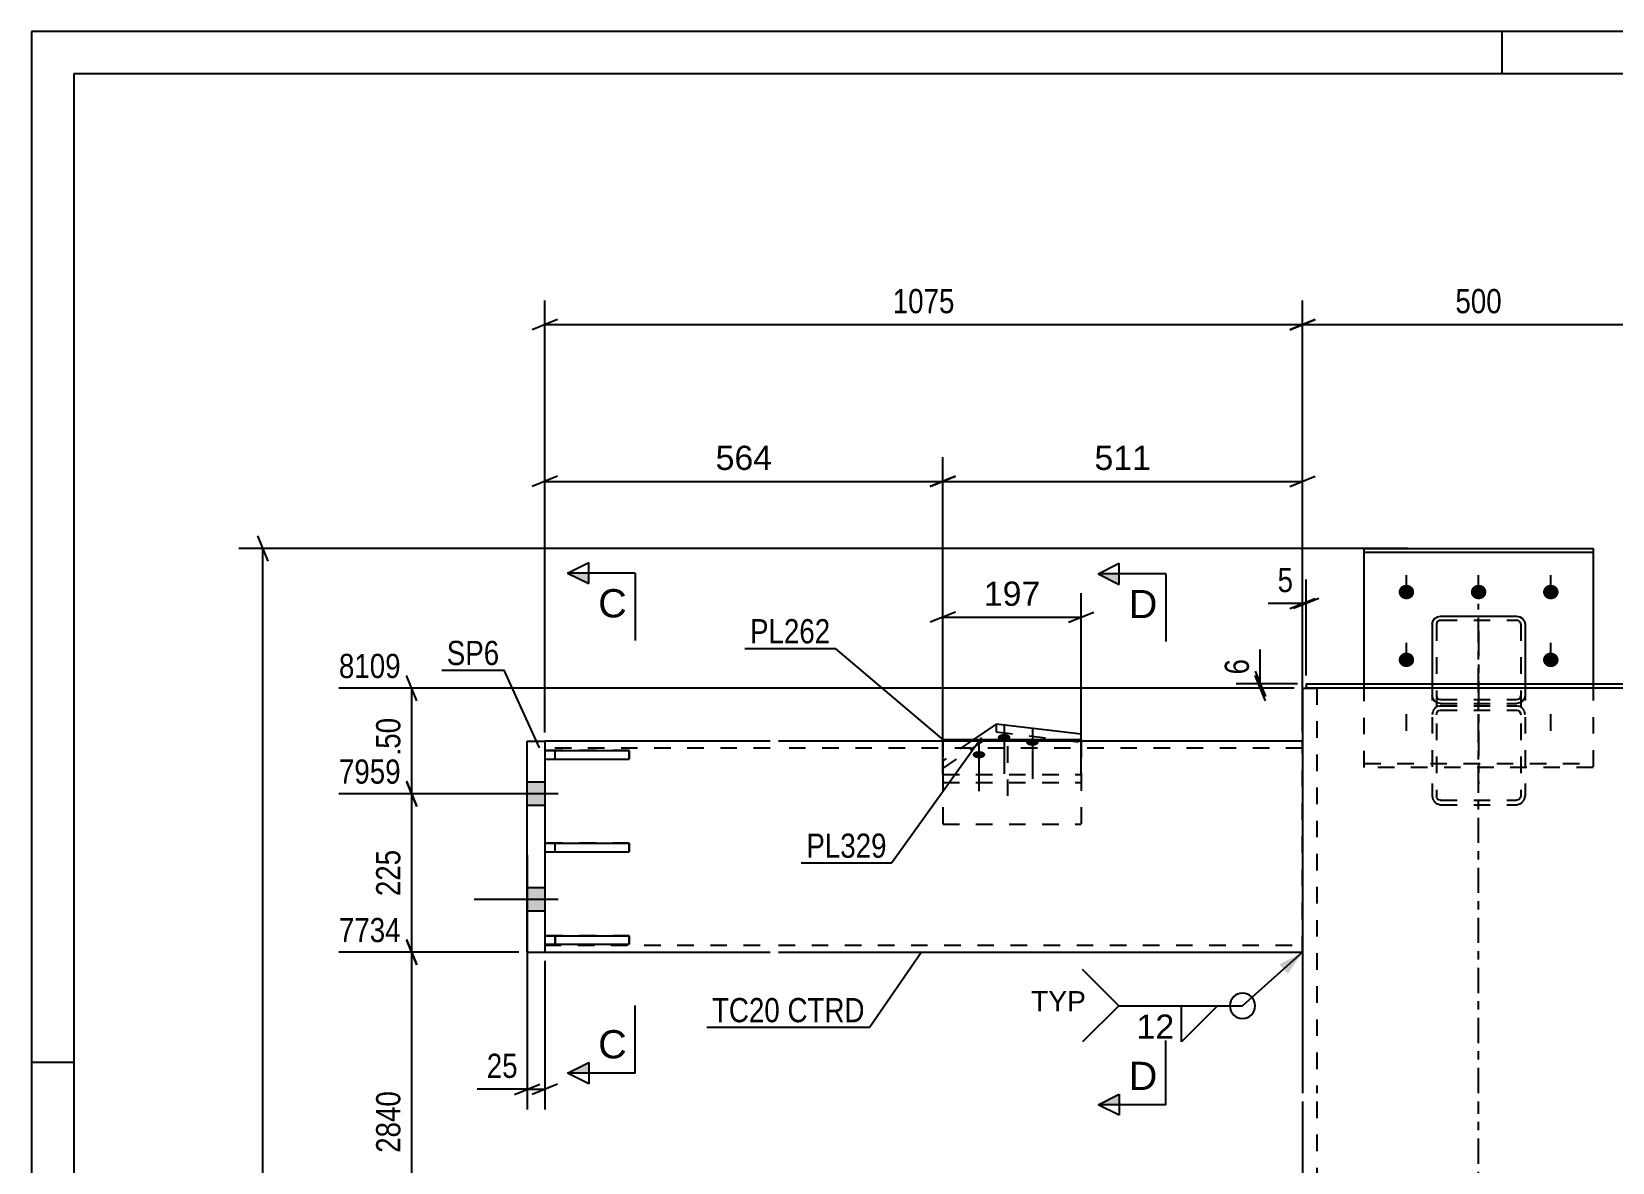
# Model space of a CAD drawing. Header units: millimetres. Extents: x -171 to 423, y -185 to 235.
# Drawn here: x -171.1 to 15.9, y 101.4 to 235.2 of the extents above; entities that cross this region are included whole.
import ezdxf

# ---------------------------------------------------------------- set-up
doc = ezdxf.new("R2010")
doc.units = ezdxf.units.MM
doc.linetypes.add('DXK_LINE_DOT2', pattern=[3.9198, 1.9599, -1.9599])
doc.linetypes.add('DXK_LINE_DOT3', pattern=[5.9187, 2.979, -0.9799, 0.9799, -0.9799])
doc.styles.add('Arial', font='ARIAL.TTF', dxfattribs={"height": 0.2})
doc.styles.add('Arial Narrow', font='ARIALN.TTF', dxfattribs={"height": 0.2})

# ---------------------------------------------------------------- blocks, each defined once
blk = doc.blocks.new('Unknown-284928297-1134')
at = {"color": 5, "linetype": 'Continuous'}
for p, q in [((422.87, 235.18), (-171.13, 235.18)), ((-171.13, 235.18), (-171.13, -184.82)), ((2.87, 230.18), (2.87, 235.18)), ((417.87, 230.18), (-166.13, 230.18)), ((-166.13, 230.18), (-166.13, -179.82)), ((-166.13, 113.18), (-171.13, 113.18))]:
    blk.add_line(p, q, dxfattribs=at)
blk = doc.blocks.new('Part-284928297-3013 - 2965')
at = {"color": 2, "linetype": 'Continuous'}
for p, q in [((-20.33, 157.97), (20.5, 157.97)), ((-20.33, 157.97), (-20.33, 157.47)), ((-20.33, 157.47), (-18.94, 157.47)), ((20.5, 157.47), (19.1, 157.47)), ((20.5, 157.97), (20.5, 157.47))]:
    blk.add_line(p, q, dxfattribs=at)
at = {"color": 7, "linetype": 'DXK_LINE_DOT2'}
blk.add_line((19.1, 157.47), (-18.94, 157.47), dxfattribs=at)
blk = doc.blocks.new('Bolt-284928297-3141 - 2965')
at = {"linetype": 'Continuous'}
for points in [[(-56.07, 151.22), (-56.23, 151.23), (-56.37, 151.26), (-56.51, 151.3), (-56.63, 151.36), (-56.72, 151.43), (-56.78, 151.51), (-56.81, 151.6), (-56.81, 151.68), (-56.78, 151.77), (-56.72, 151.85), (-56.63, 151.92), (-56.51, 151.98), (-56.37, 152.02), (-56.23, 152.05), (-56.07, 152.06), (-55.91, 152.05), (-55.76, 152.02), (-55.63, 151.98), (-55.51, 151.92), (-55.42, 151.85), (-55.36, 151.77), (-55.32, 151.68), (-55.32, 151.6), (-55.36, 151.51), (-55.42, 151.43), (-55.51, 151.36), (-55.63, 151.3), (-55.76, 151.26), (-55.91, 151.23)], [(-59.04, 149.17), (-59.19, 149.18), (-59.34, 149.2), (-59.48, 149.25), (-59.59, 149.31), (-59.69, 149.38), (-59.75, 149.47), (-59.78, 149.55), (-59.78, 149.64), (-59.75, 149.73), (-59.69, 149.82), (-59.59, 149.89), (-59.48, 149.95), (-59.34, 150), (-59.19, 150.02), (-59.04, 150.03), (-58.88, 150.02), (-58.73, 150), (-58.6, 149.95), (-58.48, 149.89), (-58.39, 149.82), (-58.32, 149.73), (-58.29, 149.64), (-58.29, 149.55), (-58.32, 149.47), (-58.39, 149.38), (-58.48, 149.31), (-58.6, 149.25), (-58.73, 149.2), (-58.88, 149.18)], [(-52.71, 150.65), (-52.87, 150.66), (-53.02, 150.68), (-53.15, 150.73), (-53.27, 150.79), (-53.36, 150.86), (-53.42, 150.94), (-53.46, 151.03), (-53.46, 151.11), (-53.42, 151.2), (-53.36, 151.28), (-53.27, 151.35), (-53.15, 151.41), (-53.02, 151.46), (-52.87, 151.48), (-52.71, 151.49), (-52.56, 151.48), (-52.41, 151.46), (-52.27, 151.41), (-52.15, 151.35), (-52.06, 151.28), (-52, 151.2), (-51.97, 151.11), (-51.97, 151.03), (-52, 150.94), (-52.06, 150.86), (-52.15, 150.79), (-52.27, 150.73), (-52.41, 150.68), (-52.56, 150.66)]]:
    blk.add_hatch(color=1, dxfattribs=at).paths.add_polyline_path(points)
at = {"color": 1, "linetype": 'Continuous'}
for p, q in [((-56.07, 153.21), (-56.07, 147.33)), ((-52.71, 152.64), (-52.71, 146.76)), ((-59.04, 151.17), (-59.04, 145.29))]:
    blk.add_line(p, q, dxfattribs=at)
at = {"color": 1, "linetype": 'DXK_LINE_DOT2'}
blk.add_line((-55.68, 150.59), (-55.68, 144.72), dxfattribs=at)
blk = doc.blocks.new('Part-284928297-2979 - 2965')
at = {"linetype": 'Continuous'}
blk.add_hatch(color=2, dxfattribs=at).paths.add_polyline_path([(0.08, 29.23), (-0.72, 30.63), (0.88, 30.63)])
at = {"color": 7, "linetype": 'DXK_LINE_DOT3'}
for p, q in [((0.08, 109.56), (0.08, 167.47)), ((0.08, 30.17), (0.08, 108.56)), ((0.08, -10), (0.08, 29.17))]:
    blk.add_line(p, q, dxfattribs=at)
at = {"color": 2, "linetype": 'Continuous'}
for p, q in [((-20.75, 157.47), (-20.75, 109.56)), ((-20.75, 157.47), (-20.33, 157.47)), ((19.1, 157.47), (-18.94, 157.47)), ((20.92, 157.47), (20.5, 157.47)), ((20.92, 157.47), (20.92, 109.56)), ((-20.75, 108.56), (-20.75, 30.17)), ((20.92, 108.56), (20.92, 30.17)), ((0.08, 29.23), (-0.72, 30.63)), ((-0.72, 30.63), (0.88, 30.63)), ((0.88, 30.63), (0.08, 29.23)), ((-20.75, 29.17), (-20.75, 12.5)), ((20.92, 29.17), (20.92, 12.5))]:
    blk.add_line(p, q, dxfattribs=at)
at = {"color": 7, "linetype": 'DXK_LINE_DOT2'}
for p, q in [((-18.96, 157.47), (-20.33, 157.47)), ((-18.94, 157.47), (-19.77, 157.47)), ((-19.08, 157.47), (-19.08, 109.56)), ((-18.96, 157.47), (-18.94, 157.47)), ((20.5, 157.47), (18.76, 157.47)), ((19.25, 157.47), (19.25, 109.56)), ((-19.08, 108.56), (-19.08, 30.17)), ((19.25, 108.56), (19.25, 30.17)), ((-19.08, 29.17), (-19.08, 0)), ((19.25, 29.17), (19.25, 0)), ((-20.75, 12.5), (-20.75, 0)), ((20.92, 12.5), (20.92, 0)), ((20.92, 0), (-20.75, 0))]:
    blk.add_line(p, q, dxfattribs=at)
at = {"color": 2, "linetype": 'Continuous'}
blk.add_circle((0.08, 30.13), 1, dxfattribs=at)
blk = doc.blocks.new('Bolt-284928297-2983 - 2965')
at = {"linetype": 'Continuous'}
for points in [[(-112.5, 146.35), (-112.5, 143.6), (-110.42, 143.6), (-110.42, 146.35)], [(-112.5, 146.35), (-112.5, 143.6), (-110.42, 143.6), (-110.42, 146.35)], [(-112.5, 133.85), (-112.5, 131.1), (-110.42, 131.1), (-110.42, 133.85)], [(-112.5, 133.85), (-112.5, 131.1), (-110.42, 131.1), (-110.42, 133.85)]]:
    blk.add_hatch(color=1, dxfattribs=at).paths.add_polyline_path(points)
at = {"color": 1, "linetype": 'Continuous'}
for p, q in [((-110.42, 146.35), (-112.5, 146.35)), ((-110.42, 146.35), (-112.5, 146.35)), ((-108.83, 144.97), (-118.75, 144.97)), ((-108.83, 144.97), (-118.75, 144.97)), ((-110.42, 143.6), (-112.5, 143.6)), ((-110.42, 143.6), (-112.5, 143.6)), ((-110.42, 133.85), (-112.5, 133.85)), ((-110.42, 133.85), (-112.5, 133.85)), ((-108.83, 132.47), (-118.75, 132.47)), ((-108.83, 132.47), (-118.75, 132.47)), ((-110.42, 131.1), (-112.5, 131.1)), ((-110.42, 131.1), (-112.5, 131.1))]:
    blk.add_line(p, q, dxfattribs=at)
blk = doc.blocks.new('Bolt-284928297-2984 - 2965')
at = {"linetype": 'Continuous'}
for points in [[(-8.46, 169.71), (-8.27, 169.69), (-8.09, 169.64), (-7.92, 169.55), (-7.78, 169.43), (-7.66, 169.28), (-7.59, 169.12), (-7.55, 168.94), (-7.55, 168.76), (-7.59, 168.58), (-7.66, 168.42), (-7.78, 168.27), (-7.92, 168.15), (-8.09, 168.06), (-8.27, 168.01), (-8.46, 167.99), (-8.65, 168.01), (-8.83, 168.06), (-9, 168.15), (-9.14, 168.27), (-9.25, 168.42), (-9.33, 168.58), (-9.37, 168.76), (-9.37, 168.94), (-9.33, 169.12), (-9.25, 169.28), (-9.14, 169.43), (-9, 169.55), (-8.83, 169.64), (-8.65, 169.69)], [(0.08, 169.71), (0.27, 169.69), (0.46, 169.64), (0.62, 169.55), (0.76, 169.43), (0.88, 169.28), (0.96, 169.12), (1, 168.94), (1, 168.76), (0.96, 168.58), (0.88, 168.42), (0.76, 168.27), (0.62, 168.15), (0.46, 168.06), (0.27, 168.01), (0.08, 167.99), (-0.11, 168.01), (-0.29, 168.06), (-0.46, 168.15), (-0.6, 168.27), (-0.71, 168.42), (-0.79, 168.58), (-0.83, 168.76), (-0.83, 168.94), (-0.79, 169.12), (-0.71, 169.28), (-0.6, 169.43), (-0.46, 169.55), (-0.29, 169.64), (-0.11, 169.69)], [(8.63, 169.71), (8.82, 169.69), (9, 169.64), (9.16, 169.55), (9.31, 169.43), (9.42, 169.28), (9.5, 169.12), (9.54, 168.94), (9.54, 168.76), (9.5, 168.58), (9.42, 168.42), (9.31, 168.27), (9.16, 168.15), (9, 168.06), (8.82, 168.01), (8.63, 167.99), (8.43, 168.01), (8.25, 168.06), (8.09, 168.15), (7.94, 168.27), (7.83, 168.42), (7.75, 168.58), (7.71, 168.76), (7.71, 168.94), (7.75, 169.12), (7.83, 169.28), (7.94, 169.43), (8.09, 169.55), (8.25, 169.64), (8.43, 169.69)], [(-8.46, 161.68), (-8.27, 161.67), (-8.09, 161.61), (-7.92, 161.52), (-7.78, 161.4), (-7.66, 161.25), (-7.59, 161.09), (-7.55, 160.91), (-7.55, 160.73), (-7.59, 160.56), (-7.66, 160.39), (-7.78, 160.25), (-7.92, 160.13), (-8.09, 160.04), (-8.27, 159.98), (-8.46, 159.96), (-8.65, 159.98), (-8.83, 160.04), (-9, 160.13), (-9.14, 160.25), (-9.25, 160.39), (-9.33, 160.56), (-9.37, 160.73), (-9.37, 160.91), (-9.33, 161.09), (-9.25, 161.25), (-9.14, 161.4), (-9, 161.52), (-8.83, 161.61), (-8.65, 161.67)], [(8.63, 161.68), (8.82, 161.67), (9, 161.61), (9.16, 161.52), (9.31, 161.4), (9.42, 161.25), (9.5, 161.09), (9.54, 160.91), (9.54, 160.73), (9.5, 160.56), (9.42, 160.39), (9.31, 160.25), (9.16, 160.13), (9, 160.04), (8.82, 159.98), (8.63, 159.96), (8.43, 159.98), (8.25, 160.04), (8.09, 160.13), (7.94, 160.25), (7.83, 160.39), (7.75, 160.56), (7.71, 160.73), (7.71, 160.91), (7.75, 161.09), (7.83, 161.25), (7.94, 161.4), (8.09, 161.52), (8.25, 161.61), (8.43, 161.67)]]:
    blk.add_hatch(color=1, dxfattribs=at).paths.add_polyline_path(points)
at = {"color": 1, "linetype": 'Continuous'}
for p, q in [((-8.46, 168.48), (-8.46, 170.85)), ((0.08, 168.48), (0.08, 170.85)), ((8.63, 168.48), (8.63, 170.85)), ((-8.46, 160.45), (-8.46, 162.82)), ((8.63, 160.45), (8.63, 162.82))]:
    blk.add_line(p, q, dxfattribs=at)
at = {"color": 1, "linetype": 'DXK_LINE_DOT2'}
for p, q in [((-8.46, 152.43), (-8.46, 154.79)), ((0.08, 152.43), (0.08, 154.79)), ((8.63, 152.43), (8.63, 154.79))]:
    blk.add_line(p, q, dxfattribs=at)
blk = doc.blocks.new('Part-284928297-3002 - 2965')
at = {"color": 7, "linetype": 'DXK_LINE_DOT2'}
for p, q in [((-100.42, 150.08), (-110.42, 150.08)), ((-110.42, 150.08), (-110.42, 149.08)), ((-109.17, 149.08), (-109.17, 150.08)), ((-100.42, 149.08), (-100.42, 150.08)), ((-110.42, 149.08), (-100.42, 149.08))]:
    blk.add_line(p, q, dxfattribs=at)
blk = doc.blocks.new('Part-284928297-3003 - 2965')
at = {"color": 7, "linetype": 'DXK_LINE_DOT2'}
for p, q in [((-100.42, 139.12), (-110.42, 139.12)), ((-110.42, 139.12), (-110.42, 138.12)), ((-109.17, 138.12), (-109.17, 139.12)), ((-100.42, 138.12), (-100.42, 139.12)), ((-110.42, 138.12), (-100.42, 138.12))]:
    blk.add_line(p, q, dxfattribs=at)
blk = doc.blocks.new('Part-284928297-3004 - 2965')
at = {"color": 2, "linetype": 'Continuous'}
for p, q in [((-110.42, 150.08), (-100.42, 150.08)), ((-110.42, 150.08), (-110.42, 149.08)), ((-100.42, 150.08), (-100.42, 149.08)), ((-110.42, 149.08), (-100.42, 149.08))]:
    blk.add_line(p, q, dxfattribs=at)
at = {"color": 7, "linetype": 'DXK_LINE_DOT2'}
blk.add_line((-109.17, 149.08), (-109.17, 150.08), dxfattribs=at)
blk = doc.blocks.new('Part-284928297-3005 - 2965')
at = {"color": 2, "linetype": 'Continuous'}
for p, q in [((-110.42, 139.12), (-100.42, 139.12)), ((-110.42, 139.12), (-110.42, 138.12)), ((-100.42, 139.12), (-100.42, 138.12)), ((-110.42, 138.12), (-100.42, 138.12))]:
    blk.add_line(p, q, dxfattribs=at)
at = {"color": 7, "linetype": 'DXK_LINE_DOT2'}
blk.add_line((-109.17, 138.12), (-109.17, 139.12), dxfattribs=at)
blk = doc.blocks.new('Part-284928297-3007 - 2965')
at = {"color": 2, "linetype": 'Continuous'}
for p, q in [((-13.46, 157.97), (-13.46, 174)), ((-13.46, 174), (13.63, 174)), ((13.63, 174), (13.63, 157.97)), ((-13.46, 173.55), (13.63, 173.55))]:
    blk.add_line(p, q, dxfattribs=at)
at = {"color": 7, "linetype": 'DXK_LINE_DOT2'}
for p, q in [((-13.46, 148.1), (-13.46, 157.97)), ((13.63, 157.97), (13.63, 148.1)), ((-13.46, 148.55), (13.63, 148.55)), ((13.63, 148.1), (-13.46, 148.1))]:
    blk.add_line(p, q, dxfattribs=at)
blk = doc.blocks.new('Part-284928297-3019 - 2965')
at = {"color": 7, "linetype": 'DXK_LINE_DOT2'}
for p, q in [((-100.42, 128.16), (-110.42, 128.16)), ((-110.42, 128.16), (-110.42, 127.16)), ((-109.17, 128.16), (-109.17, 127.16)), ((-100.42, 127.16), (-100.42, 128.16)), ((-110.42, 127.16), (-100.42, 127.16))]:
    blk.add_line(p, q, dxfattribs=at)
blk = doc.blocks.new('Part-284928297-3022 - 2965')
at = {"color": 2, "linetype": 'Continuous'}
for p, q in [((-110.42, 128.16), (-100.42, 128.16)), ((-110.42, 128.16), (-110.42, 127.16)), ((-100.42, 128.16), (-100.42, 127.16)), ((-110.42, 127.16), (-100.42, 127.16))]:
    blk.add_line(p, q, dxfattribs=at)
at = {"color": 7, "linetype": 'DXK_LINE_DOT2'}
blk.add_line((-109.17, 127.16), (-109.17, 128.16), dxfattribs=at)
blk = doc.blocks.new('Part-284928297-3133 - 2965')
at = {"color": 2, "linetype": 'Continuous'}
for p, q in [((-5.42, 165.05), (-5.34, 165.41)), ((-5.42, 165.05), (-5.42, 157.97)), ((-5.34, 165.41), (-5.12, 165.72)), ((-5.12, 165.72), (-4.8, 165.92)), ((-4.8, 165.92), (-4.42, 165.99)), ((-4.42, 165.99), (4.58, 165.99)), ((4.58, 165.99), (4.97, 165.92)), ((4.97, 165.92), (5.29, 165.72)), ((5.29, 165.72), (5.51, 165.41)), ((5.51, 165.41), (5.58, 165.05)), ((5.58, 165.05), (5.58, 157.97))]:
    blk.add_line(p, q, dxfattribs=at)
at = {"color": 7, "linetype": 'DXK_LINE_DOT2'}
for p, q in [((-4.88, 165.23), (-4.92, 165.05)), ((-4.92, 165.05), (-4.92, 144.75)), ((-4.77, 165.38), (-4.88, 165.23)), ((-4.61, 165.49), (-4.77, 165.38)), ((-4.42, 165.52), (-4.61, 165.49)), ((-4.42, 165.52), (4.58, 165.52)), ((4.77, 165.49), (4.58, 165.52)), ((4.94, 165.38), (4.77, 165.49)), ((5.05, 165.23), (4.94, 165.38)), ((5.08, 165.05), (5.05, 165.23)), ((5.08, 165.05), (5.08, 144.75)), ((-5.42, 157.97), (-5.42, 144.75)), ((5.58, 157.97), (5.58, 144.75)), ((-5.34, 156.24), (-5.42, 156.59)), ((-5.12, 155.93), (-5.34, 156.24)), ((-4.8, 155.73), (-5.12, 155.93)), ((-4.92, 156.59), (-4.88, 156.42)), ((-4.88, 156.42), (-4.77, 156.26)), ((-4.42, 155.66), (-4.8, 155.73)), ((-4.42, 155.39), (-4.8, 155.31)), ((-4.77, 156.26), (-4.61, 156.16)), ((-4.61, 156.16), (-4.42, 156.13)), ((-4.42, 156.13), (4.58, 156.13)), ((-4.42, 155.66), (4.58, 155.66)), ((-4.42, 155.39), (4.58, 155.39)), ((4.58, 156.13), (4.77, 156.16)), ((4.97, 155.73), (4.58, 155.66)), ((4.97, 155.31), (4.58, 155.39)), ((4.77, 156.16), (4.94, 156.26)), ((4.94, 156.26), (5.05, 156.42)), ((5.29, 155.93), (4.97, 155.73)), ((5.05, 156.42), (5.08, 156.59)), ((5.51, 156.24), (5.29, 155.93)), ((5.58, 156.59), (5.51, 156.24)), ((-5.34, 154.73), (-5.42, 154.33)), ((-4.92, 154.33), (-4.88, 154.53)), ((-4.88, 154.53), (-4.77, 154.7)), ((-4.77, 154.7), (-4.61, 154.82)), ((-4.61, 154.82), (-4.42, 154.86)), ((-4.42, 154.86), (4.58, 154.86)), ((4.58, 154.86), (4.77, 154.82)), ((4.77, 154.82), (4.94, 154.7)), ((4.94, 154.7), (5.05, 154.53)), ((5.05, 154.53), (5.08, 154.33)), ((5.58, 154.33), (5.51, 154.73)), ((-5.42, 144.75), (-5.34, 144.34)), ((-4.88, 144.54), (-4.92, 144.75)), ((-4.77, 144.37), (-4.88, 144.54)), ((-4.61, 144.26), (-4.77, 144.37)), ((-4.42, 144.22), (-4.61, 144.26)), ((-4.42, 144.22), (4.58, 144.22)), ((4.77, 144.26), (4.58, 144.22)), ((4.94, 144.37), (4.77, 144.26)), ((5.05, 144.54), (4.94, 144.37)), ((5.08, 144.75), (5.05, 144.54)), ((5.51, 144.34), (5.58, 144.75)), ((-4.8, 143.77), (-4.42, 143.68)), ((-4.42, 143.68), (4.58, 143.68)), ((4.58, 143.68), (4.97, 143.77))]:
    blk.add_line(p, q, dxfattribs=at)
at = {"color": 7, "linetype": 'DXK_LINE_DOT3'}
blk.add_line((0.08, 164.24), (0.08, 146.12), dxfattribs=at)
at = {"color": 7, "linetype": 'DXK_LINE_DOT2'}
for centre, start, end in [((-4.37, 154.37), 114.32, 159.2417), ((4.54, 154.37), 20.7583, 65.68), ((-4.37, 144.71), 200.7583, 245.68), ((4.54, 144.71), 294.32, 339.2417)]:
    blk.add_arc(centre, 1.03, start, end, dxfattribs=at)
blk = doc.blocks.new('Part-284928297-3028 - 2965')
at = {"color": 2, "linetype": 'Continuous'}
for p, q in [((-112.5, 126.22), (-112.5, 151.22)), ((-112.5, 151.22), (-110.42, 151.22)), ((-110.42, 151.22), (-110.42, 150.08)), ((-110.42, 149.08), (-110.42, 139.12)), ((-110.42, 138.12), (-110.42, 128.16)), ((-112.5, 126.22), (-110.42, 126.22)), ((-110.42, 127.16), (-110.42, 126.22))]:
    blk.add_line(p, q, dxfattribs=at)
at = {"color": 7, "linetype": 'DXK_LINE_DOT2'}
for p, q in [((-110.42, 150.08), (-110.42, 149.08)), ((-110.42, 139.12), (-110.42, 138.12)), ((-110.42, 128.16), (-110.42, 127.16))]:
    blk.add_line(p, q, dxfattribs=at)
blk = doc.blocks.new('Part-284928297-3112 - 2965')
at = {"color": 2, "linetype": 'Continuous'}
for p, q in [((-83.75, 151.22), (-110.42, 151.22)), ((-20.75, 151.22), (-82.75, 151.22)), ((-110.42, 126.22), (-83.75, 126.22)), ((-82.75, 126.22), (-20.75, 126.22))]:
    blk.add_line(p, q, dxfattribs=at)
at = {"color": 7, "linetype": 'DXK_LINE_DOT2'}
for p, q in [((-110.42, 151.22), (-110.42, 126.22)), ((-83.75, 150.39), (-110.42, 150.39)), ((-20.75, 150.39), (-82.75, 150.39)), ((-20.75, 126.22), (-20.75, 151.22)), ((-110.42, 127.06), (-83.75, 127.06)), ((-82.75, 127.06), (-20.75, 127.06))]:
    blk.add_line(p, q, dxfattribs=at)
blk = doc.blocks.new('Part-284928297-3140 - 2965')
at = {"color": 2, "linetype": 'Continuous'}
for p, q in [((-63.32, 151.39), (-63.32, 151.22)), ((-63.32, 151.39), (-46.93, 151.39)), ((-46.93, 151.39), (-46.93, 151.22))]:
    blk.add_line(p, q, dxfattribs=at)
at = {"color": 7, "linetype": 'DXK_LINE_DOT2'}
for p, q in [((-63.32, 151.22), (-63.32, 141.39)), ((-46.93, 151.22), (-46.93, 141.39)), ((-63.32, 141.39), (-46.93, 141.39))]:
    blk.add_line(p, q, dxfattribs=at)
blk = doc.blocks.new('Part-284928297-3178 - 2965')
at = {"color": 7, "linetype": 'DXK_LINE_DOT2'}
for p, q in [((-63.32, 147.96), (-57.01, 152.29)), ((-57.01, 153.23), (-57.01, 152.29)), ((-57.01, 152.29), (-46.93, 151.09)), ((-59.69, 151.39), (-63.32, 148.89)), ((-46.93, 151.39), (-46.93, 146.31)), ((-63.32, 148.89), (-63.32, 146.31)), ((-63.32, 147.25), (-46.93, 147.25)), ((-63.32, 146.31), (-46.93, 146.31))]:
    blk.add_line(p, q, dxfattribs=at)
at = {"color": 2, "linetype": 'Continuous'}
for p, q in [((-57.01, 153.23), (-59.69, 151.39)), ((-46.93, 152.03), (-57.01, 153.23)), ((-46.93, 151.39), (-46.93, 152.03))]:
    blk.add_line(p, q, dxfattribs=at)
blk = doc.blocks.new('StraightDimension-284928297-3511 - 2965')
at = {"color": 7, "linetype": 'Continuous'}
for p, q in [((-125.56, 124.72), (-126.76, 127.72)), ((-113.5, 126.22), (-134.77, 126.22)), ((-126.16, 86.06), (-126.16, 126.22)), ((-67.58, 86.06), (-134.77, 86.06)), ((-126.76, 87.56), (-125.56, 84.56))]:
    blk.add_line(p, q, dxfattribs=at)
at = {"color": 0, "linetype": 'Continuous'}
blk.add_wipeout([(-126.86, 126.82), (-126.86, 131.02), (-135.37, 131.02), (-135.37, 126.82)], dxfattribs=at)
at = {"color": 0}
blk.add_wipeout([(-126.91, 110.4), (-131.11, 110.4), (-131.11, 101.88), (-126.91, 101.88)], dxfattribs=at)
at = {"color": 3, "linetype": 'Continuous', "style": 'Arial Narrow'}
blk.add_text('7734', height=2.863, dxfattribs=at).set_placement((-134.77, 127.42))
at = {"color": 3, "style": 'Arial Narrow'}
blk.add_text('2840', height=2.863, rotation=90.0002, dxfattribs=at).set_placement((-127.51, 102.48))
blk = doc.blocks.new('StraightDimension-284928297-3202 - 2965')
at = {"color": 7, "linetype": 'Continuous'}
for p, q in [((-112.5, 137.72), (-112.5, 107.6)), ((-110.42, 125.22), (-110.42, 107.6)), ((-114, 109.4), (-111, 110.6)), ((-108.92, 110.6), (-111.92, 109.4)), ((-112.5, 110), (-110.42, 110))]:
    blk.add_line(p, q, dxfattribs=at)
at = {"color": 0}
blk.add_wipeout([(-113.02, 110.75), (-113.02, 114.95), (-117.88, 114.95), (-117.88, 110.75)], dxfattribs=at)
at = {"color": 7, "linetype": 'Continuous'}
blk.add_line((-112.5, 110), (-118.41, 110), dxfattribs=at)
blk.add_line((-112.5, 110), (-118.41, 110), dxfattribs=at)
at = {"color": 3, "style": 'Arial Narrow'}
blk.add_text('25', height=2.863, dxfattribs=at).set_placement((-117.28, 111.35))
blk = doc.blocks.new('StraightDimension-284928297-3289 - 2965')
at = {"color": 7, "linetype": 'Continuous'}
for p, q in [((-20.75, 158.47), (-20.75, 170.34)), ((-20.33, 158.97), (-20.33, 170.34)), ((-22.25, 166.89), (-19.25, 168.09)), ((-18.83, 168.09), (-21.83, 166.89)), ((-20.75, 167.49), (-20.33, 167.49))]:
    blk.add_line(p, q, dxfattribs=at)
at = {"color": 0}
blk.add_wipeout([(-21.27, 168.24), (-21.27, 172.44), (-24.3, 172.44), (-24.3, 168.24)], dxfattribs=at)
at = {"color": 7, "linetype": 'Continuous'}
blk.add_line((-20.75, 167.49), (-24.83, 167.49), dxfattribs=at)
blk.add_line((-20.75, 167.49), (-24.83, 167.49), dxfattribs=at)
at = {"color": 3, "style": 'Arial Narrow'}
blk.add_text('5', height=2.86, dxfattribs=at).set_placement((-23.7, 168.84))
blk = doc.blocks.new('StraightDimension-284928297-3308 - 2965')
at = {"color": 7, "linetype": 'Continuous'}
for p, q in [((-20.75, 152.22), (-20.75, 203.35)), ((20.92, 152.23), (20.92, 203.35)), ((-19.25, 201.1), (-22.25, 199.9)), ((-20.75, 200.5), (20.92, 200.5)), ((19.42, 199.9), (22.42, 201.1))]:
    blk.add_line(p, q, dxfattribs=at)
at = {"color": 0}
blk.add_wipeout([(3.43, 201.25), (3.43, 205.45), (-3.26, 205.45), (-3.26, 201.25)], dxfattribs=at)
at = {"color": 3, "style": 'Arial Narrow'}
blk.add_text('500', height=2.863, dxfattribs=at).set_placement((-2.66, 201.85))
blk = doc.blocks.new('StraightDimension-284928297-3318 - 2965')
at = {"color": 7, "linetype": 'Continuous'}
for p, q in [((-110.42, 152.22), (-110.42, 203.35)), ((-20.75, 152.22), (-20.75, 203.35)), ((-108.92, 201.1), (-111.92, 199.9)), ((-110.42, 200.5), (-20.75, 200.5)), ((-22.25, 199.9), (-19.25, 201.1))]:
    blk.add_line(p, q, dxfattribs=at)
at = {"color": 0}
blk.add_wipeout([(-61.33, 201.25), (-61.33, 205.45), (-69.84, 205.45), (-69.84, 201.25)], dxfattribs=at)
at = {"color": 3, "style": 'Arial Narrow'}
blk.add_text('1075', height=2.863, dxfattribs=at).set_placement((-69.24, 201.85))
blk = doc.blocks.new('StraightDimension-284928297-3394 - 2965')
at = {"color": 7, "linetype": 'Continuous'}
for p, q in [((-110.42, 152.22), (-110.42, 184.8)), ((-63.32, 150.27), (-63.32, 184.8)), ((-108.92, 182.55), (-111.92, 181.35)), ((-110.42, 181.95), (-63.32, 181.95)), ((-64.82, 181.35), (-61.82, 182.55))]:
    blk.add_line(p, q, dxfattribs=at)
at = {"color": 0}
blk.add_wipeout([(-82.93, 182.7), (-82.93, 186.9), (-90.8, 186.9), (-90.8, 182.7)], dxfattribs=at)
at = {"color": 3, "style": 'Arial'}
blk.add_text('564', height=2.865, dxfattribs=at).set_placement((-90.2, 183.3))
blk = doc.blocks.new('StraightDimension-284928297-3404 - 2965')
at = {"color": 7, "linetype": 'Continuous'}
for p, q in [((-63.32, 150.27), (-63.32, 184.8)), ((-20.75, 152.22), (-20.75, 184.8)), ((-61.82, 182.55), (-64.82, 181.35)), ((-63.32, 181.95), (-20.75, 181.95)), ((-22.25, 181.35), (-19.25, 182.55))]:
    blk.add_line(p, q, dxfattribs=at)
at = {"color": 0}
blk.add_wipeout([(-38.1, 182.7), (-38.1, 186.9), (-45.97, 186.9), (-45.97, 182.7)], dxfattribs=at)
at = {"color": 3, "style": 'Arial'}
blk.add_text('511', height=2.865, dxfattribs=at).set_placement((-45.37, 183.3))
blk = doc.blocks.new('StraightDimension-284928297-3436 - 2965')
at = {"color": 7, "linetype": 'Continuous'}
for p, q in [((-8.27, 174), (-146.61, 174)), ((-143.16, 172.5), (-144.36, 175.5)), ((-143.76, -2.08), (-143.76, 174)), ((-144.36, -0.58), (-143.16, -3.58)), ((-34.25, -2.08), (-146.61, -2.08))]:
    blk.add_line(p, q, dxfattribs=at)
at = {"color": 0}
blk.add_wipeout([(-144.51, 91.01), (-148.71, 91.01), (-148.71, 80.91), (-144.51, 80.91)], dxfattribs=at)
at = {"color": 3, "style": 'Arial'}
blk.add_text('8332', height=2.865, rotation=90.0002, dxfattribs=at).set_placement((-145.11, 81.51))
blk = doc.blocks.new('StraightDimension-284928297-3445 - 2965')
at = {"color": 7, "linetype": 'Continuous'}
for p, q in [((-63.32, 147.31), (-63.32, 168.72)), ((-46.93, 147.31), (-46.93, 168.72)), ((-61.82, 166.47), (-64.82, 165.27)), ((-63.32, 165.87), (-46.93, 165.87)), ((-48.43, 165.27), (-45.43, 166.47))]:
    blk.add_line(p, q, dxfattribs=at)
at = {"color": 0}
blk.add_wipeout([(-51.19, 166.62), (-51.19, 170.82), (-59.06, 170.82), (-59.06, 166.62)], dxfattribs=at)
at = {"color": 3, "style": 'Arial'}
blk.add_text('197', height=2.865, dxfattribs=at).set_placement((-58.46, 167.22))
blk = doc.blocks.new('StraightDimension-284928297-3450 - 2965')
at = {"color": 7, "linetype": 'Continuous'}
for p, q in [((-26.35, 159.47), (-25.15, 156.47)), ((-21.33, 157.97), (-28.6, 157.97)), ((-21.75, 157.47), (-28.6, 157.47)), ((-25.15, 155.97), (-26.35, 158.97)), ((-25.75, 157.47), (-25.75, 157.97))]:
    blk.add_line(p, q, dxfattribs=at)
at = {"color": 0}
blk.add_wipeout([(-26.5, 161.53), (-30.7, 161.53), (-30.7, 158.5), (-26.5, 158.5)], dxfattribs=at)
at = {"color": 7, "linetype": 'Continuous'}
blk.add_line((-25.75, 157.97), (-25.75, 162.05), dxfattribs=at)
blk.add_line((-25.75, 157.97), (-25.75, 162.05), dxfattribs=at)
at = {"color": 3, "style": 'Arial Narrow'}
blk.add_text('6', height=2.86, rotation=90.0002, dxfattribs=at).set_placement((-27.1, 159.1))
blk = doc.blocks.new('StraightDimension-284928297-3493 - 2965')
at = {"color": 7, "linetype": 'Continuous'}
for p, q in [((-21.75, 157.47), (-134.77, 157.47)), ((-125.56, 155.97), (-126.76, 158.97)), ((-126.16, 144.97), (-126.16, 157.47)), ((-126.76, 146.47), (-125.56, 143.47)), ((-117.67, 144.97), (-134.77, 144.97))]:
    blk.add_line(p, q, dxfattribs=at)
at = {"color": 0, "linetype": 'Continuous'}
blk.add_wipeout([(-126.86, 158.07), (-126.86, 162.27), (-135.37, 162.27), (-135.37, 158.07)], dxfattribs=at)
at = {"color": 0}
blk.add_wipeout([(-126.91, 154.57), (-131.11, 154.57), (-131.11, 147.88), (-126.91, 147.88)], dxfattribs=at)
at = {"color": 3, "linetype": 'Continuous', "style": 'Arial Narrow'}
blk.add_text('8109', height=2.863, dxfattribs=at).set_placement((-134.77, 158.67))
at = {"color": 3, "style": 'Arial Narrow'}
blk.add_text('150', height=2.863, rotation=90.0002, dxfattribs=at).set_placement((-127.51, 148.48))
blk = doc.blocks.new('StraightDimension-284928297-3502 - 2965')
at = {"color": 7, "linetype": 'Continuous'}
for p, q in [((-125.56, 143.47), (-126.76, 146.47)), ((-117.67, 144.97), (-134.77, 144.97)), ((-126.16, 126.22), (-126.16, 144.97)), ((-126.76, 127.72), (-125.56, 124.72)), ((-113.5, 126.22), (-134.77, 126.22))]:
    blk.add_line(p, q, dxfattribs=at)
at = {"color": 0, "linetype": 'Continuous'}
blk.add_wipeout([(-126.86, 145.57), (-126.86, 149.77), (-135.37, 149.77), (-135.37, 145.57)], dxfattribs=at)
at = {"color": 0}
blk.add_wipeout([(-126.91, 138.94), (-131.11, 138.94), (-131.11, 132.26), (-126.91, 132.26)], dxfattribs=at)
at = {"color": 3, "linetype": 'Continuous', "style": 'Arial Narrow'}
blk.add_text('7959', height=2.863, dxfattribs=at).set_placement((-134.77, 146.17))
at = {"color": 3, "style": 'Arial Narrow'}
blk.add_text('225', height=2.863, rotation=90.0002, dxfattribs=at).set_placement((-127.51, 132.86))
blk = doc.blocks.new('Mark-284928297-3108 - 2965')
at = {"color": 0}
blk.add_wipeout([(-82.59, 117.94), (-82.59, 120.94), (-90.63, 120.94), (-90.63, 117.94)], dxfattribs=at)
blk.add_wipeout([(-82.59, 117.94), (-82.59, 120.94), (-90.63, 120.94), (-90.63, 117.94)], dxfattribs=at)
at = {"color": 3, "style": 'Arial Narrow'}
blk.add_text('TC20', height=2.863, dxfattribs=at).set_placement((-90.63, 117.94))
at = {"color": 0}
blk.add_wipeout([(-72.57, 117.94), (-72.57, 120.94), (-81.69, 120.94), (-81.69, 117.94)], dxfattribs=at)
blk.add_wipeout([(-72.57, 117.94), (-72.57, 120.94), (-81.69, 120.94), (-81.69, 117.94)], dxfattribs=at)
at = {"color": 30, "linetype": 'Continuous'}
for p in [(-65.84, 126.22), (-91.23, 117.34)]:
    blk.add_line(p, (-71.97, 117.34), dxfattribs=at)
at = {"color": 3, "style": 'Arial Narrow'}
blk.add_text('CTRD', height=2.863, dxfattribs=at).set_placement((-81.69, 117.94))
blk = doc.blocks.new('Mark-284928297-3024 - 2965')
at = {"color": 0}
blk.add_wipeout([(-115.8, 160.21), (-115.8, 163.21), (-122.01, 163.21), (-122.01, 160.21)], dxfattribs=at)
blk.add_wipeout([(-115.8, 160.21), (-115.8, 163.21), (-122.01, 163.21), (-122.01, 160.21)], dxfattribs=at)
at = {"color": 30, "linetype": 'Continuous'}
for p in [(-122.61, 159.61), (-111.05, 150.4)]:
    blk.add_line(p, (-115.2, 159.61), dxfattribs=at)
at = {"color": 3, "style": 'Arial Narrow'}
blk.add_text('SP6', height=2.863, dxfattribs=at).set_placement((-122.01, 160.21))
blk = doc.blocks.new('Mark-284928297-3136 - 2965')
at = {"color": 0}
blk.add_wipeout([(-76.63, 162.78), (-76.63, 165.78), (-86.13, 165.78), (-86.13, 162.78)], dxfattribs=at)
blk.add_wipeout([(-76.63, 162.78), (-76.63, 165.78), (-86.13, 165.78), (-86.13, 162.78)], dxfattribs=at)
at = {"color": 30, "linetype": 'Continuous'}
for p in [(-86.73, 162.18), (-63.17, 151.29)]:
    blk.add_line(p, (-76.03, 162.18), dxfattribs=at)
at = {"color": 3, "style": 'Arial Narrow'}
blk.add_text('PL262', height=2.863, dxfattribs=at).set_placement((-86.13, 162.78))
blk = doc.blocks.new('SectionMark-284928297-3545 - 2965')
at = {"linetype": 'Continuous'}
for points in [[(-42.43, 171.01), (-42.43, 169.76), (-44.93, 171.01)], [(-42.43, 109.42), (-42.43, 108.17), (-44.93, 108.17)]]:
    blk.add_hatch(color=6, dxfattribs=at).paths.add_polyline_path(points)
at = {"color": 6, "linetype": 'Continuous'}
for p, q in [((-44.93, 171.01), (-42.43, 172.26)), ((-42.43, 169.76), (-42.43, 172.26)), ((-36.93, 171.01), (-44.93, 171.01)), ((-44.93, 171.01), (-42.43, 169.76)), ((-36.93, 171.01), (-36.93, 163.01)), ((-36.93, 108.17), (-36.93, 116.17)), ((-44.93, 108.17), (-42.43, 109.42)), ((-42.43, 109.42), (-42.43, 106.92)), ((-36.93, 108.17), (-44.93, 108.17)), ((-42.43, 106.92), (-44.93, 108.17))]:
    blk.add_line(p, q, dxfattribs=at)
at = {"color": 0, "linetype": 'Continuous'}
for points in [[(-37.93, 165.76), (-37.93, 169.26), (-41.3, 169.26), (-41.3, 165.76)], [(-37.93, 109.92), (-37.93, 113.42), (-41.3, 113.42), (-41.3, 109.92)]]:
    blk.add_wipeout(points, dxfattribs=at)
at = {"color": 3, "linetype": 'Continuous', "style": 'Arial'}
for p in [(-41.3, 165.76), (-41.3, 109.92)]:
    blk.add_text('D', height=3.34, dxfattribs=at).set_placement(p)
blk = doc.blocks.new('Mark-284928297-3174 - 2965')
at = {"color": 0}
blk.add_wipeout([(-69.96, 137.4), (-69.96, 140.4), (-79.46, 140.4), (-79.46, 137.4)], dxfattribs=at)
blk.add_wipeout([(-69.96, 137.4), (-69.96, 140.4), (-79.46, 140.4), (-79.46, 137.4)], dxfattribs=at)
at = {"color": 30, "linetype": 'Continuous'}
for p in [(-58.75, 151.6), (-80.06, 136.8)]:
    blk.add_line(p, (-69.36, 136.8), dxfattribs=at)
at = {"color": 3, "style": 'Arial Narrow'}
blk.add_text('PL329', height=2.863, dxfattribs=at).set_placement((-79.46, 137.4))
blk = doc.blocks.new('SectionMark-284928297-3543 - 2965')
at = {"linetype": 'Continuous'}
for points in [[(-105.22, 171.1), (-105.22, 169.85), (-107.72, 171.1)], [(-105.22, 113.16), (-105.22, 111.91), (-107.72, 111.91)]]:
    blk.add_hatch(color=6, dxfattribs=at).paths.add_polyline_path(points)
at = {"color": 6, "linetype": 'Continuous'}
for p, q in [((-107.72, 171.1), (-105.22, 172.35)), ((-105.22, 169.85), (-105.22, 172.35)), ((-99.72, 171.1), (-107.72, 171.1)), ((-107.72, 171.1), (-105.22, 169.85)), ((-99.72, 171.1), (-99.72, 163.1)), ((-99.72, 111.91), (-99.72, 119.91)), ((-107.72, 111.91), (-105.22, 113.16)), ((-105.22, 113.16), (-105.22, 110.66)), ((-99.72, 111.91), (-107.72, 111.91)), ((-105.22, 110.66), (-107.72, 111.91))]:
    blk.add_line(p, q, dxfattribs=at)
at = {"color": 0, "linetype": 'Continuous'}
for points in [[(-100.72, 165.85), (-100.72, 169.35), (-104.09, 169.35), (-104.09, 165.85)], [(-100.72, 113.66), (-100.72, 117.16), (-104.09, 117.16), (-104.09, 113.66)]]:
    blk.add_wipeout(points, dxfattribs=at)
at = {"color": 3, "linetype": 'Continuous', "style": 'Arial'}
for p in [(-104.09, 165.85), (-104.09, 113.66)]:
    blk.add_text('C', height=3.34, dxfattribs=at).set_placement(p)
blk = doc.blocks.new('WeldMark-284928297-3576 - 2965')
at = {"linetype": 'Continuous'}
blk.add_hatch(color=30, dxfattribs=at).paths.add_polyline_path([(-23.49, 124.78), (-20.75, 126.22), (-22.49, 123.67)])
at = {"color": 30, "linetype": 'Continuous'}
blk.add_line((-20.75, 126.22), (-27.85, 119.88), dxfattribs=at)
at = {"color": 3, "linetype": 'Continuous'}
for q in [(-46.78, 124.17), (-46.78, 115.6)]:
    blk.add_line((-42.49, 119.88), q, dxfattribs=at)
for start, end in [(90, 270), (270, 90)]:
    blk.add_arc((-27.85, 119.88), 1.5, start, end, dxfattribs=at)
at = {"color": 0}
blk.add_wipeout([(-35.75, 115.78), (-35.75, 119.18), (-40.59, 119.18), (-40.59, 115.78)], dxfattribs=at)
at = {"color": 30, "linetype": 'Continuous'}
blk.add_line((-42.49, 119.88), (-27.85, 119.88), dxfattribs=at)
at = {"color": 3, "linetype": 'Continuous'}
for p, q in [((-35.09, 119.88), (-30.8, 119.88)), ((-30.8, 119.88), (-35.09, 115.6)), ((-35.09, 115.6), (-35.09, 119.88))]:
    blk.add_line(p, q, dxfattribs=at)
at = {"color": 3, "style": 'Arial'}
blk.add_text('12', height=2.865, dxfattribs=at).set_placement((-40.39, 115.98))
at = {"color": 0, "linetype": 'Continuous'}
blk.add_wipeout([(-46.39, 119.23), (-46.39, 121.73), (-52.87, 121.73), (-52.87, 119.23)], dxfattribs=at)
blk.add_wipeout([(-46.39, 119.23), (-46.39, 121.73), (-52.87, 121.73), (-52.87, 119.23)], dxfattribs=at)
at = {"color": 3, "linetype": 'Continuous', "style": 'Arial'}
blk.add_text('TYP', height=2.388, dxfattribs=at).set_placement((-52.87, 119.23))

msp = doc.modelspace()

# ---------------------------------------------------------------- block references
for name in ['Unknown-284928297-1134', 'Part-284928297-3007 - 2965', 'Bolt-284928297-2984 - 2965', 'Part-284928297-2979 - 2965', 'Part-284928297-3133 - 2965', 'Part-284928297-3013 - 2965', 'Part-284928297-3178 - 2965', 'Bolt-284928297-3141 - 2965', 'Part-284928297-3028 - 2965', 'Part-284928297-3112 - 2965', 'Part-284928297-3002 - 2965', 'Part-284928297-3004 - 2965', 'Part-284928297-3140 - 2965', 'Bolt-284928297-2983 - 2965', 'Part-284928297-3003 - 2965', 'Part-284928297-3005 - 2965', 'Part-284928297-3019 - 2965', 'Part-284928297-3022 - 2965']:
    msp.add_blockref(name, (0, 0))

# ---------------------------------------------------------------- next in the draw order: block references
for name in ['StraightDimension-284928297-3289 - 2965', 'StraightDimension-284928297-3511 - 2965']:
    msp.add_blockref(name, (0, 0))

# ---------------------------------------------------------------- next in the draw order: block references
for name in ['StraightDimension-284928297-3308 - 2965', 'StraightDimension-284928297-3202 - 2965']:
    msp.add_blockref(name, (0, 0))

# ---------------------------------------------------------------- next in the draw order: block references
msp.add_blockref('StraightDimension-284928297-3318 - 2965', (0, 0))

# ---------------------------------------------------------------- next in the draw order: block references
msp.add_blockref('StraightDimension-284928297-3394 - 2965', (0, 0))

# ---------------------------------------------------------------- next in the draw order: block references
msp.add_blockref('StraightDimension-284928297-3404 - 2965', (0, 0))

# ---------------------------------------------------------------- next in the draw order: block references
msp.add_blockref('StraightDimension-284928297-3436 - 2965', (0, 0))

# ---------------------------------------------------------------- next in the draw order: block references
for name in ['StraightDimension-284928297-3445 - 2965', 'StraightDimension-284928297-3450 - 2965', 'Mark-284928297-3108 - 2965']:
    msp.add_blockref(name, (0, 0))

# ---------------------------------------------------------------- next in the draw order: block references
msp.add_blockref('StraightDimension-284928297-3493 - 2965', (0, 0))

# ---------------------------------------------------------------- next in the draw order: block references
for name in ['SectionMark-284928297-3543 - 2965', 'SectionMark-284928297-3545 - 2965', 'Mark-284928297-3136 - 2965', 'StraightDimension-284928297-3502 - 2965']:
    msp.add_blockref(name, (0, 0))

# ---------------------------------------------------------------- next in the draw order: block references
for name in ['Mark-284928297-3024 - 2965', 'Mark-284928297-3174 - 2965', 'WeldMark-284928297-3576 - 2965']:
    msp.add_blockref(name, (0, 0))

doc.saveas('drawing.dxf')
